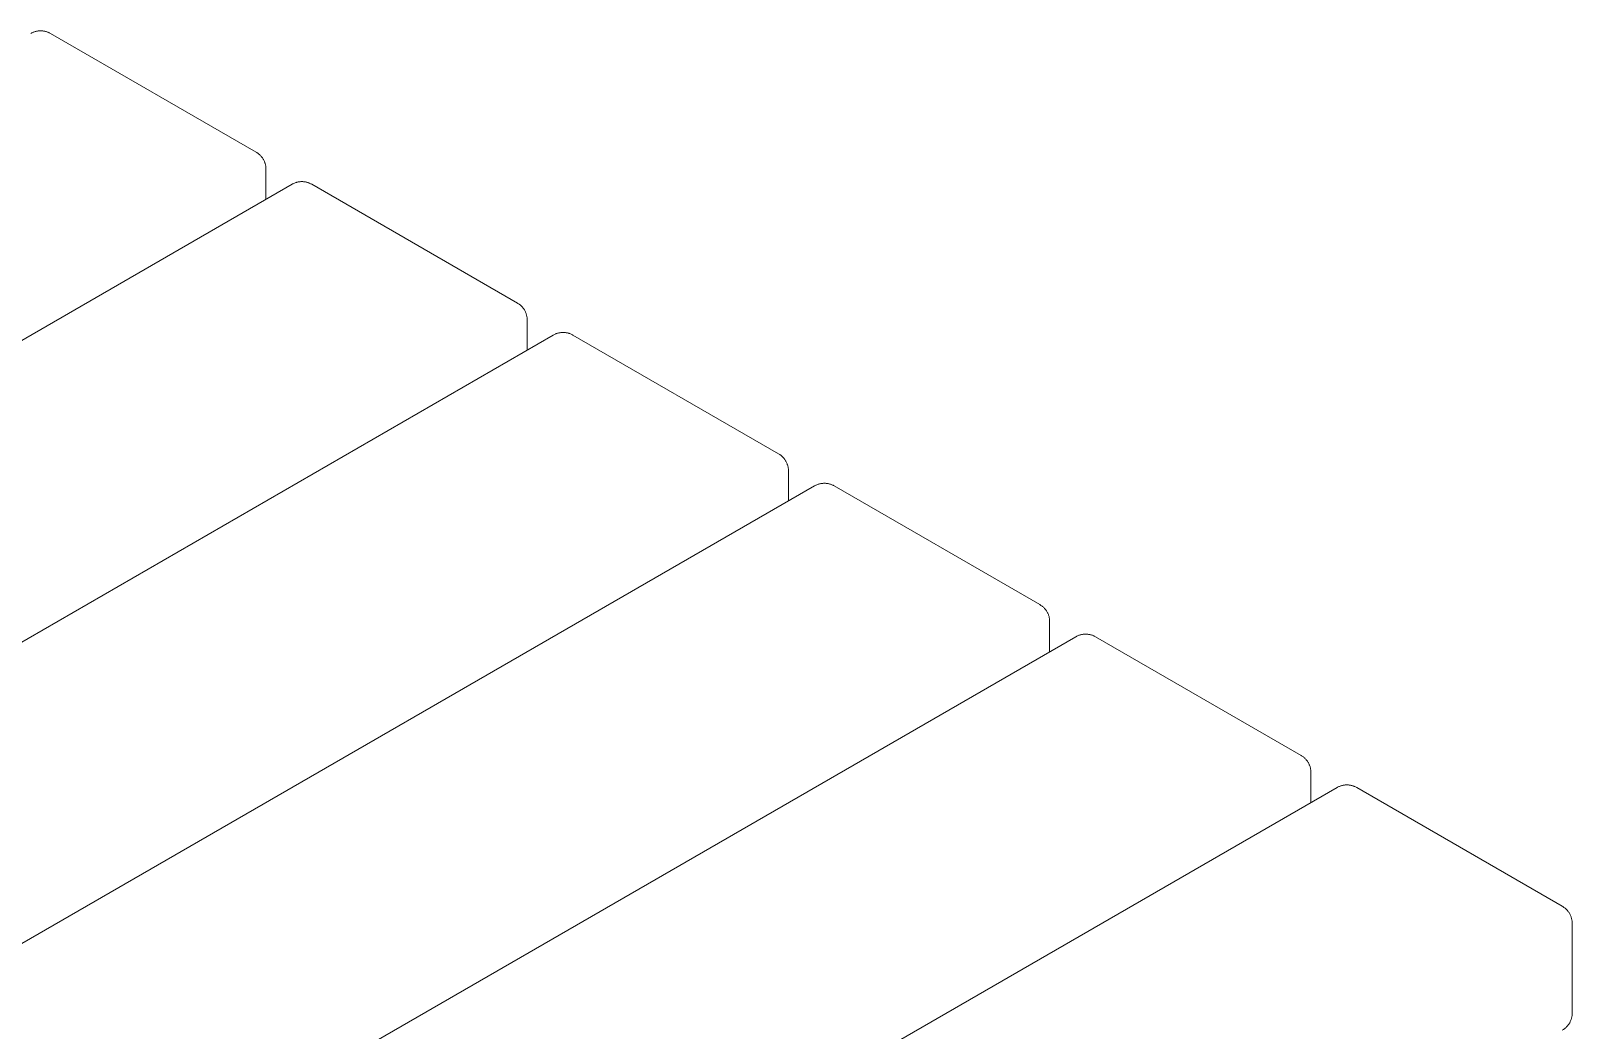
# Model space of a CAD drawing. Header units: millimetres. Extents: x -152 to 4236, y -557 to 2576.
# Drawn here: x 3880.5 to 4138.4, y 792.3 to 959.5 of the extents above; entities that cross this region are included whole.
import ezdxf

# ---------------------------------------------------------------- set-up
doc = ezdxf.new("R2010")
doc.units = ezdxf.units.MM
doc.layers.add('ZANO_R', color=7, linetype='Continuous', lineweight=0)

msp = doc.modelspace()

# ---------------------------------------------------------------- linework, layer by layer
at = {"layer": 'ZANO_R'}
for p, q in [((3881.72, 959.51), (3881.83, 959.52)), ((3881.83, 959.52), (3881.94, 959.53)), ((3881.94, 959.53), (3882.05, 959.53)), ((3882.05, 959.53), (3882.17, 959.53)), ((3882.17, 959.53), (3882.28, 959.53)), ((3882.28, 959.53), (3882.39, 959.52)), ((3882.39, 959.52), (3882.5, 959.51)), ((3880.47, 959.09), (3880.56, 959.14)), ((3880.56, 959.14), (3880.66, 959.19)), ((3880.66, 959.19), (3880.76, 959.24)), ((3880.76, 959.24), (3880.86, 959.28)), ((3880.86, 959.28), (3880.97, 959.32)), ((3880.97, 959.32), (3881.07, 959.36)), ((3881.07, 959.36), (3881.18, 959.39)), ((3881.18, 959.39), (3881.29, 959.42)), ((3881.29, 959.42), (3881.39, 959.45)), ((3881.39, 959.45), (3881.5, 959.47)), ((3881.5, 959.47), (3881.61, 959.49)), ((3881.61, 959.49), (3881.72, 959.51)), ((3882.5, 959.51), (3882.61, 959.49)), ((3882.61, 959.49), (3882.72, 959.47)), ((3882.72, 959.47), (3882.83, 959.45)), ((3882.83, 959.45), (3882.93, 959.42)), ((3882.93, 959.42), (3883.04, 959.39)), ((3883.04, 959.39), (3883.15, 959.36)), ((3883.15, 959.36), (3883.25, 959.32)), ((3883.25, 959.32), (3883.36, 959.28)), ((3883.36, 959.28), (3883.46, 959.24)), ((3883.46, 959.24), (3883.56, 959.19)), ((3883.56, 959.19), (3883.66, 959.14)), ((3883.66, 959.14), (3883.75, 959.09)), ((3883.75, 959.09), (3918.17, 939.22)), ((3918.17, 939.22), (3918.27, 939.16)), ((3918.27, 939.16), (3918.36, 939.1)), ((3918.36, 939.1), (3918.45, 939.04)), ((3918.45, 939.04), (3918.54, 938.97)), ((3918.54, 938.97), (3918.63, 938.9)), ((3918.63, 938.9), (3918.71, 938.83)), ((3918.71, 938.83), (3918.79, 938.75)), ((3918.79, 938.75), (3918.87, 938.68)), ((3918.87, 938.68), (3918.95, 938.6)), ((3918.95, 938.6), (3919.02, 938.51)), ((3919.02, 938.51), (3919.09, 938.43)), ((3919.09, 938.43), (3919.16, 938.34)), ((3919.16, 938.34), (3919.22, 938.25)), ((3919.22, 938.25), (3919.29, 938.16)), ((3919.29, 938.16), (3919.35, 938.06)), ((3919.35, 938.06), (3919.4, 937.97)), ((3919.4, 937.97), (3919.45, 937.87)), ((3919.45, 937.87), (3919.5, 937.77)), ((3919.5, 937.77), (3919.55, 937.67)), ((3919.55, 937.67), (3919.59, 937.57)), ((3919.59, 937.57), (3919.63, 937.46)), ((3919.63, 937.46), (3919.66, 937.36)), ((3919.66, 937.36), (3919.69, 937.25)), ((3919.69, 937.25), (3919.72, 937.14)), ((3919.72, 937.14), (3919.75, 937.03)), ((3919.75, 937.03), (3919.77, 936.92)), ((3919.77, 936.92), (3919.78, 936.81)), ((3919.78, 936.81), (3919.8, 936.7)), ((3919.8, 936.7), (3919.81, 936.59)), ((3919.81, 936.59), (3919.81, 936.48)), ((3919.81, 936.48), (3919.81, 936.37)), ((3919.81, 936.37), (3919.81, 931.33)), ((3719.55, 815.7), (3924.18, 933.85)), ((3924.18, 933.85), (3924.28, 933.9)), ((3924.28, 933.9), (3924.38, 933.95)), ((3924.38, 933.95), (3924.48, 934)), ((3924.48, 934), (3924.58, 934.04)), ((3924.58, 934.04), (3924.68, 934.08)), ((3924.68, 934.08), (3924.79, 934.12)), ((3924.79, 934.12), (3924.9, 934.15)), ((3924.9, 934.15), (3925, 934.18)), ((3925, 934.18), (3925.11, 934.21)), ((3925.11, 934.21), (3925.22, 934.23)), ((3925.22, 934.23), (3925.33, 934.25)), ((3925.33, 934.25), (3925.44, 934.27)), ((3925.44, 934.27), (3925.55, 934.28)), ((3925.55, 934.28), (3925.66, 934.29)), ((3925.66, 934.29), (3925.77, 934.29)), ((3925.77, 934.29), (3925.88, 934.29)), ((3925.88, 934.29), (3925.99, 934.29)), ((3925.99, 934.29), (3926.1, 934.28)), ((3926.1, 934.28), (3926.21, 934.27)), ((3926.21, 934.27), (3926.33, 934.25)), ((3926.33, 934.25), (3926.43, 934.23)), ((3926.43, 934.23), (3926.54, 934.21)), ((3926.54, 934.21), (3926.65, 934.18)), ((3926.65, 934.18), (3926.76, 934.15)), ((3926.76, 934.15), (3926.86, 934.12)), ((3926.86, 934.12), (3926.97, 934.08)), ((3926.97, 934.08), (3927.07, 934.04)), ((3927.07, 934.04), (3927.17, 934)), ((3927.17, 934), (3927.28, 933.95)), ((3927.28, 933.95), (3927.37, 933.9)), ((3927.37, 933.9), (3927.47, 933.85)), ((3927.47, 933.85), (3961.89, 913.98)), ((3961.89, 913.98), (3961.98, 913.92)), ((3961.98, 913.92), (3962.08, 913.86)), ((3962.08, 913.86), (3962.17, 913.8)), ((3962.17, 913.8), (3962.26, 913.73)), ((3962.26, 913.73), (3962.34, 913.66)), ((3962.34, 913.66), (3962.43, 913.59)), ((3962.43, 913.59), (3962.51, 913.51)), ((3962.51, 913.51), (3962.59, 913.44)), ((3962.59, 913.44), (3962.66, 913.36)), ((3962.66, 913.36), (3962.74, 913.27)), ((3962.74, 913.27), (3962.81, 913.19)), ((3962.81, 913.19), (3962.88, 913.1)), ((3962.88, 913.1), (3962.94, 913.01)), ((3962.94, 913.01), (3963, 912.92)), ((3963, 912.92), (3963.06, 912.82)), ((3963.06, 912.82), (3963.12, 912.73)), ((3963.12, 912.73), (3963.17, 912.63)), ((3963.17, 912.63), (3963.22, 912.53)), ((3963.22, 912.53), (3963.26, 912.43)), ((3963.26, 912.43), (3963.31, 912.33)), ((3963.31, 912.33), (3963.35, 912.22)), ((3963.35, 912.22), (3963.38, 912.12)), ((3963.38, 912.12), (3963.41, 912.01)), ((3963.41, 912.01), (3963.44, 911.9)), ((3963.44, 911.9), (3963.46, 911.79)), ((3963.46, 911.79), (3963.48, 911.68)), ((3963.48, 911.68), (3963.5, 911.57)), ((3963.5, 911.57), (3963.51, 911.46)), ((3963.51, 911.46), (3963.52, 911.35)), ((3963.52, 911.35), (3963.53, 911.24)), ((3963.53, 911.24), (3963.53, 911.13)), ((3963.53, 911.13), (3963.53, 906.09)), ((3763.27, 790.46), (3967.9, 908.61)), ((3967.9, 908.61), (3968, 908.66)), ((3968, 908.66), (3968.1, 908.71)), ((3968.1, 908.71), (3968.2, 908.76)), ((3968.2, 908.76), (3968.3, 908.8)), ((3968.3, 908.8), (3968.4, 908.85)), ((3968.4, 908.85), (3968.51, 908.88)), ((3968.51, 908.88), (3968.61, 908.92)), ((3968.61, 908.92), (3968.72, 908.94)), ((3968.72, 908.94), (3968.83, 908.97)), ((3968.83, 908.97), (3968.94, 908.99)), ((3968.94, 908.99), (3969.05, 909.01)), ((3969.05, 909.01), (3969.16, 909.03)), ((3969.16, 909.03), (3969.27, 909.04)), ((3969.27, 909.04), (3969.38, 909.05)), ((3969.38, 909.05), (3969.49, 909.05)), ((3969.49, 909.05), (3969.6, 909.05)), ((3969.6, 909.05), (3969.71, 909.05)), ((3969.71, 909.05), (3969.82, 909.04)), ((3969.82, 909.04), (3969.93, 909.03)), ((3969.93, 909.03), (3970.04, 909.01)), ((3970.04, 909.01), (3970.15, 908.99)), ((3970.15, 908.99), (3970.26, 908.97)), ((3970.26, 908.97), (3970.37, 908.94)), ((3970.37, 908.94), (3970.48, 908.92)), ((3970.48, 908.92), (3970.58, 908.88)), ((3970.58, 908.88), (3970.69, 908.85)), ((3970.69, 908.85), (3970.79, 908.8)), ((3970.79, 908.8), (3970.89, 908.76)), ((3970.89, 908.76), (3970.99, 908.71)), ((3970.99, 908.71), (3971.09, 908.66)), ((3971.09, 908.66), (3971.19, 908.61)), ((3971.19, 908.61), (4005.6, 888.74)), ((4005.6, 888.74), (4005.7, 888.68)), ((4005.7, 888.68), (4005.79, 888.62)), ((4005.79, 888.62), (4005.88, 888.56)), ((4005.88, 888.56), (4005.97, 888.49)), ((4005.97, 888.49), (4006.06, 888.42)), ((4006.06, 888.42), (4006.14, 888.35)), ((4006.14, 888.35), (4006.22, 888.27)), ((4006.22, 888.27), (4006.3, 888.2)), ((4006.3, 888.2), (4006.38, 888.12)), ((4006.38, 888.12), (4006.45, 888.03)), ((4006.45, 888.03), (4006.53, 887.95)), ((4006.53, 887.95), (4006.59, 887.86)), ((4006.59, 887.86), (4006.66, 887.77)), ((4006.66, 887.77), (4006.72, 887.68)), ((4006.72, 887.68), (4006.78, 887.58)), ((4006.78, 887.58), (4006.83, 887.49)), ((4006.83, 887.49), (4006.89, 887.39)), ((4006.89, 887.39), (4006.94, 887.29)), ((4006.94, 887.29), (4006.98, 887.19)), ((4006.98, 887.19), (4007.02, 887.09)), ((4007.02, 887.09), (4007.06, 886.98)), ((4007.06, 886.98), (4007.1, 886.88)), ((4007.1, 886.88), (4007.13, 886.77)), ((4007.13, 886.77), (4007.16, 886.66)), ((4007.16, 886.66), (4007.18, 886.55)), ((4007.18, 886.55), (4007.2, 886.44)), ((4007.2, 886.44), (4007.22, 886.33)), ((4007.22, 886.33), (4007.23, 886.22)), ((4007.23, 886.22), (4007.24, 886.11)), ((4007.24, 886.11), (4007.25, 886)), ((4007.25, 886), (4007.25, 885.89)), ((4007.25, 885.89), (4007.25, 880.85)), ((3806.98, 765.23), (4011.62, 883.37)), ((4011.62, 883.37), (4011.71, 883.42)), ((4011.71, 883.42), (4011.81, 883.47)), ((4011.81, 883.47), (4011.91, 883.52)), ((4011.91, 883.52), (4012.01, 883.56)), ((4012.01, 883.56), (4012.12, 883.61)), ((4012.12, 883.61), (4012.22, 883.64)), ((4012.22, 883.64), (4012.33, 883.68)), ((4012.33, 883.68), (4012.44, 883.7)), ((4012.44, 883.7), (4012.54, 883.73)), ((4012.54, 883.73), (4012.65, 883.75)), ((4012.65, 883.75), (4012.76, 883.77)), ((4012.76, 883.77), (4012.87, 883.79)), ((4012.87, 883.79), (4012.98, 883.8)), ((4012.98, 883.8), (4013.09, 883.81)), ((4013.09, 883.81), (4013.21, 883.81)), ((4013.21, 883.81), (4013.32, 883.81)), ((4013.32, 883.81), (4013.43, 883.81)), ((4013.43, 883.81), (4013.54, 883.8)), ((4013.54, 883.8), (4013.65, 883.79)), ((4013.65, 883.79), (4013.76, 883.77)), ((4013.76, 883.77), (4013.87, 883.75)), ((4013.87, 883.75), (4013.98, 883.73)), ((4013.98, 883.73), (4014.08, 883.7)), ((4014.08, 883.7), (4014.19, 883.68)), ((4014.19, 883.68), (4014.3, 883.64)), ((4014.3, 883.64), (4014.4, 883.61)), ((4014.4, 883.61), (4014.51, 883.56)), ((4014.51, 883.56), (4014.61, 883.52)), ((4014.61, 883.52), (4014.71, 883.47)), ((4014.71, 883.47), (4014.81, 883.42)), ((4014.81, 883.42), (4014.9, 883.37)), ((4014.9, 883.37), (4049.32, 863.5)), ((4049.32, 863.5), (4049.42, 863.44)), ((4049.42, 863.44), (4049.51, 863.38)), ((4049.51, 863.38), (4049.6, 863.32)), ((4049.6, 863.32), (4049.69, 863.25)), ((4049.69, 863.25), (4049.78, 863.18)), ((4049.78, 863.18), (4049.86, 863.11)), ((4049.86, 863.11), (4049.94, 863.04)), ((4049.94, 863.04), (4050.02, 862.96)), ((4050.02, 862.96), (4050.1, 862.88)), ((4050.1, 862.88), (4050.17, 862.79)), ((4050.17, 862.79), (4050.24, 862.71)), ((4050.24, 862.71), (4050.31, 862.62)), ((4050.31, 862.62), (4050.38, 862.53)), ((4050.38, 862.53), (4050.44, 862.44)), ((4050.44, 862.44), (4050.5, 862.34)), ((4050.5, 862.34), (4050.55, 862.25)), ((4050.55, 862.25), (4050.6, 862.15)), ((4050.6, 862.15), (4050.65, 862.05)), ((4050.65, 862.05), (4050.7, 861.95)), ((4050.7, 861.95), (4050.74, 861.85)), ((4050.74, 861.85), (4050.78, 861.74)), ((4050.78, 861.74), (4050.81, 861.64)), ((4050.81, 861.64), (4050.85, 861.53)), ((4050.85, 861.53), (4050.87, 861.42)), ((4050.87, 861.42), (4050.9, 861.31)), ((4050.9, 861.31), (4050.92, 861.2)), ((4050.92, 861.2), (4050.93, 861.09)), ((4050.93, 861.09), (4050.95, 860.98)), ((4050.95, 860.98), (4050.96, 860.87)), ((4050.96, 860.87), (4050.96, 860.76)), ((4050.96, 860.76), (4050.96, 860.65)), ((4050.96, 860.65), (4050.96, 855.61)), ((3850.7, 739.99), (4055.33, 858.13)), ((4055.33, 858.13), (4055.43, 858.18)), ((4055.43, 858.18), (4055.53, 858.23)), ((4055.53, 858.23), (4055.63, 858.28)), ((4055.63, 858.28), (4055.73, 858.32)), ((4055.73, 858.32), (4055.84, 858.37)), ((4055.84, 858.37), (4055.94, 858.4)), ((4055.94, 858.4), (4056.05, 858.44)), ((4056.05, 858.44), (4056.15, 858.46)), ((4056.15, 858.46), (4056.26, 858.49)), ((4056.26, 858.49), (4056.37, 858.51)), ((4056.37, 858.51), (4056.48, 858.53)), ((4056.48, 858.53), (4056.59, 858.55)), ((4056.59, 858.55), (4056.7, 858.56)), ((4056.7, 858.56), (4056.81, 858.57)), ((4056.81, 858.57), (4056.92, 858.57)), ((4056.92, 858.57), (4057.03, 858.57)), ((4057.03, 858.57), (4057.14, 858.57)), ((4057.14, 858.57), (4057.25, 858.56)), ((4057.25, 858.56), (4057.37, 858.55)), ((4057.37, 858.55), (4057.48, 858.53)), ((4057.48, 858.53), (4057.58, 858.51)), ((4057.58, 858.51), (4057.69, 858.49)), ((4057.69, 858.49), (4057.8, 858.46)), ((4057.8, 858.46), (4057.91, 858.44)), ((4057.91, 858.44), (4058.01, 858.4)), ((4058.01, 858.4), (4058.12, 858.37)), ((4058.12, 858.37), (4058.22, 858.32)), ((4058.22, 858.32), (4058.33, 858.28)), ((4058.33, 858.28), (4058.43, 858.23)), ((4058.43, 858.23), (4058.52, 858.18)), ((4058.52, 858.18), (4058.62, 858.13)), ((4058.62, 858.13), (4093.04, 838.26)), ((4093.04, 838.26), (4093.13, 838.2)), ((4093.13, 838.2), (4093.23, 838.14)), ((4093.23, 838.14), (4093.32, 838.08)), ((4093.32, 838.08), (4093.41, 838.01)), ((4093.41, 838.01), (4093.49, 837.94)), ((4093.49, 837.94), (4093.58, 837.87)), ((4093.58, 837.87), (4093.66, 837.8)), ((4093.66, 837.8), (4093.74, 837.72)), ((4093.74, 837.72), (4093.81, 837.64)), ((4093.81, 837.64), (4093.89, 837.55)), ((4093.89, 837.55), (4093.96, 837.47)), ((4093.96, 837.47), (4094.03, 837.38)), ((4094.03, 837.38), (4094.09, 837.29)), ((4094.09, 837.29), (4094.15, 837.2)), ((4094.15, 837.2), (4094.21, 837.1)), ((4094.21, 837.1), (4094.27, 837.01)), ((4094.27, 837.01), (4094.32, 836.91)), ((4094.32, 836.91), (4094.37, 836.81)), ((4094.37, 836.81), (4094.41, 836.71)), ((4094.41, 836.71), (4094.46, 836.61)), ((4094.46, 836.61), (4094.5, 836.5)), ((4094.5, 836.5), (4094.53, 836.4)), ((4094.53, 836.4), (4094.56, 836.29)), ((4094.56, 836.29), (4094.59, 836.18)), ((4094.59, 836.18), (4094.61, 836.07)), ((4094.61, 836.07), (4094.63, 835.96)), ((4094.63, 835.96), (4094.65, 835.85)), ((4094.65, 835.85), (4094.66, 835.74)), ((4094.66, 835.74), (4094.67, 835.63)), ((4094.67, 835.63), (4094.68, 835.52)), ((4094.68, 835.52), (4094.68, 835.41)), ((4094.68, 835.41), (4094.68, 830.37)), ((4099.45, 833.09), (4099.55, 833.13)), ((4099.55, 833.13), (4099.66, 833.16)), ((4099.66, 833.16), (4099.76, 833.2)), ((4099.76, 833.2), (4099.87, 833.23)), ((4099.87, 833.23), (4099.98, 833.25)), ((4099.98, 833.25), (4100.09, 833.27)), ((4100.09, 833.27), (4100.2, 833.29)), ((4100.2, 833.29), (4100.31, 833.31)), ((4100.31, 833.31), (4100.42, 833.32)), ((4100.42, 833.32), (4100.53, 833.33)), ((4100.53, 833.33), (4100.64, 833.33)), ((4100.64, 833.33), (4100.75, 833.33)), ((4100.75, 833.33), (4100.86, 833.33)), ((4100.86, 833.33), (4100.97, 833.32)), ((4100.97, 833.32), (4101.08, 833.31)), ((4101.08, 833.31), (4101.19, 833.29)), ((4101.19, 833.29), (4101.3, 833.27)), ((4101.3, 833.27), (4101.41, 833.25)), ((4101.41, 833.25), (4101.52, 833.23)), ((4101.52, 833.23), (4101.63, 833.2)), ((4101.63, 833.2), (4101.73, 833.16)), ((4101.73, 833.16), (4101.84, 833.13)), ((4101.84, 833.13), (4101.94, 833.09)), ((3894.42, 714.75), (4099.05, 832.89)), ((4099.05, 832.89), (4099.15, 832.94)), ((4099.15, 832.94), (4099.25, 832.99)), ((4099.25, 832.99), (4099.35, 833.04)), ((4099.35, 833.04), (4099.45, 833.09)), ((4101.94, 833.09), (4102.04, 833.04)), ((4102.04, 833.04), (4102.14, 832.99)), ((4102.14, 832.99), (4102.24, 832.94)), ((4102.24, 832.94), (4102.34, 832.89)), ((4102.34, 832.89), (4136.75, 813.02)), ((4136.75, 813.02), (4136.85, 812.96)), ((4136.85, 812.96), (4136.94, 812.9)), ((4136.94, 812.9), (4137.03, 812.84)), ((4137.03, 812.84), (4137.12, 812.77)), ((4137.12, 812.77), (4137.21, 812.7)), ((4137.21, 812.7), (4137.29, 812.63)), ((4137.29, 812.63), (4137.38, 812.56)), ((4137.38, 812.56), (4137.45, 812.48)), ((4137.45, 812.48), (4137.53, 812.4)), ((4137.53, 812.4), (4137.6, 812.31)), ((4137.6, 812.31), (4137.68, 812.23)), ((4137.68, 812.23), (4137.74, 812.14)), ((4137.74, 812.14), (4137.81, 812.05)), ((4137.81, 812.05), (4137.87, 811.96)), ((4137.87, 811.96), (4137.93, 811.86)), ((4137.93, 811.86), (4137.98, 811.77)), ((4137.98, 811.77), (4138.04, 811.67)), ((4138.04, 811.67), (4138.09, 811.57)), ((4138.09, 811.57), (4138.13, 811.47)), ((4138.13, 811.47), (4138.17, 811.37)), ((4138.17, 811.37), (4138.21, 811.26)), ((4138.21, 811.26), (4138.25, 811.16)), ((4138.25, 811.16), (4138.28, 811.05)), ((4138.28, 811.05), (4138.31, 810.94)), ((4138.31, 810.94), (4138.33, 810.83)), ((4138.33, 810.83), (4138.35, 810.72)), ((4138.35, 810.72), (4138.37, 810.61)), ((4138.37, 810.61), (4138.38, 810.5)), ((4138.38, 810.5), (4138.39, 810.39)), ((4138.39, 810.39), (4138.4, 810.28)), ((4138.4, 810.28), (4138.4, 810.17)), ((4138.4, 810.17), (4138.4, 795.14)), ((4138.33, 794.47), (4138.31, 794.36)), ((4138.35, 794.58), (4138.33, 794.47)), ((4138.37, 794.69), (4138.35, 794.58)), ((4138.38, 794.8), (4138.37, 794.69)), ((4138.39, 794.91), (4138.38, 794.8)), ((4138.4, 795.02), (4138.39, 794.91)), ((4138.4, 795.14), (4138.4, 795.02)), ((4136.85, 792.34), (4136.75, 792.29)), ((4136.94, 792.4), (4136.85, 792.34)), ((4137.03, 792.47), (4136.94, 792.4)), ((4137.12, 792.53), (4137.03, 792.47)), ((4137.21, 792.6), (4137.12, 792.53)), ((4137.29, 792.68), (4137.21, 792.6)), ((4137.38, 792.75), (4137.29, 792.68)), ((4137.45, 792.83), (4137.38, 792.75)), ((4137.53, 792.91), (4137.45, 792.83)), ((4137.6, 792.99), (4137.53, 792.91)), ((4137.68, 793.08), (4137.6, 792.99)), ((4137.74, 793.17), (4137.68, 793.08)), ((4137.81, 793.26), (4137.74, 793.17)), ((4137.87, 793.35), (4137.81, 793.26)), ((4137.93, 793.44), (4137.87, 793.35)), ((4137.98, 793.54), (4137.93, 793.44)), ((4138.04, 793.64), (4137.98, 793.54)), ((4138.09, 793.74), (4138.04, 793.64)), ((4138.13, 793.84), (4138.09, 793.74)), ((4138.17, 793.94), (4138.13, 793.84)), ((4138.21, 794.05), (4138.17, 793.94)), ((4138.25, 794.15), (4138.21, 794.05)), ((4138.28, 794.26), (4138.25, 794.15)), ((4138.31, 794.36), (4138.28, 794.26))]:
    msp.add_line(p, q, dxfattribs=at)

doc.saveas('drawing.dxf')
